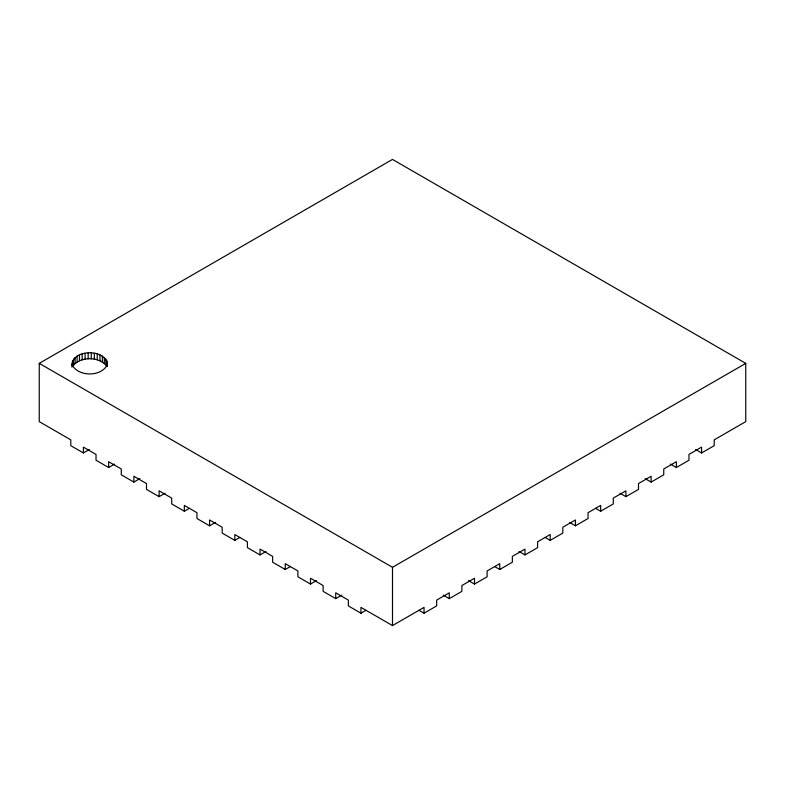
<?xml version="1.0" encoding="UTF-8"?>
<svg xmlns="http://www.w3.org/2000/svg" width="785" height="785" viewBox="0 0 785 785"><rect width="100%" height="100%" fill="white"/><g stroke="black" fill="none" stroke-linecap="round" stroke-linejoin="round"><path stroke-width="1.18" d="M107.486 365.967C107.869 347.873 69.904 348.403 71.945 367.125M107.486 364.26C101.962 377.173 77.47 377.173 71.945 364.26M106.946 360.698L106.946 366.526C99.45 356.086 79.982 356.086 72.485 366.526L72.485 360.698M89.353 449.52L83.406 452.955L70.787 445.674L70.787 439.845L39.25 421.633L39.25 363.367L392.5 159.414L745.75 363.367L745.75 421.633L714.213 439.845L714.213 445.674L701.594 452.955L695.647 449.52M83.406 452.955L83.406 447.126L96.025 454.417L96.025 460.236L108.634 467.526L114.59 464.092M108.634 467.526L108.634 461.698L121.253 468.979L121.253 474.807L133.872 482.088L139.818 478.654M133.872 482.088L133.872 476.26L146.491 483.55L146.491 489.379L159.1 496.66L165.046 493.225M159.1 496.66L159.1 490.831L171.719 498.112L171.719 503.941L184.338 511.231L189.293 508.366M184.338 511.231L184.338 505.403L196.947 512.683L196.947 518.512L209.566 525.793L215.512 522.359M209.566 525.793L209.566 519.964L222.184 527.255L222.184 533.074L234.803 540.365L239.759 537.499M234.803 540.365L234.803 534.536L247.412 541.817L247.412 547.645L260.031 554.926L265.978 551.492M260.031 554.926L260.031 549.098L272.65 556.388L272.65 562.217L285.259 569.498L290.224 566.633M285.259 569.498L285.259 563.669L297.878 570.95L297.878 576.779L310.497 584.069L316.443 580.635M310.497 584.069L310.497 578.241L323.116 585.522L323.116 591.35L335.725 598.631L341.671 595.197M39.25 363.367L392.5 567.31L745.75 363.367M335.725 598.631L335.725 592.803L348.344 600.093L348.344 605.912L360.963 613.203L365.918 610.337M360.963 613.203L360.963 607.374L392.5 625.586L424.037 607.374L424.037 613.203L419.082 610.337M424.037 613.203L436.656 605.912L436.656 600.093L449.275 592.803L449.275 598.631L443.329 595.197M449.275 598.631L461.884 591.35L461.884 585.522L474.503 578.241L474.503 584.069L468.557 580.635M474.503 584.069L487.122 576.779L487.122 570.95L499.741 563.669L499.741 569.498L494.776 566.633M499.741 569.498L512.35 562.217L512.35 556.388L524.969 549.107L524.969 554.926L519.022 551.492M524.969 554.926L537.588 547.645L537.588 541.817L550.197 534.536L550.197 540.365L545.241 537.499M550.197 540.365L562.816 533.074L562.816 527.255L575.434 519.964L575.434 525.793L569.488 522.359M575.434 525.793L588.053 518.512L588.053 512.683L600.662 505.403L600.662 511.231L595.707 508.366M600.662 511.231L613.281 503.941L613.281 498.112L625.9 490.831L625.9 496.66L619.954 493.225M625.9 496.66L638.509 489.379L638.509 483.55L651.128 476.26L651.128 482.088L645.182 478.654M651.128 482.088L663.747 474.807L663.747 468.979L676.366 461.698L676.366 467.526L670.41 464.092M676.366 467.526L688.975 460.236L688.975 454.417L701.594 447.126L701.594 452.955M392.5 567.31L392.5 625.586M105.887 359.01L105.887 364.839M104.326 357.46L104.326 363.278M102.335 356.076L102.335 361.905M99.95 354.928L99.95 360.757M97.252 354.025L97.252 359.854M94.328 353.417L94.328 359.245M91.266 353.103L91.266 358.931M88.156 353.103L88.156 358.931M85.094 353.417L85.094 359.245M82.17 354.025L82.17 359.854M79.481 354.928L79.481 360.757M77.097 356.076L77.097 361.905M75.095 357.46L75.095 363.278M73.545 359.01L73.545 364.839"/></g></svg>
